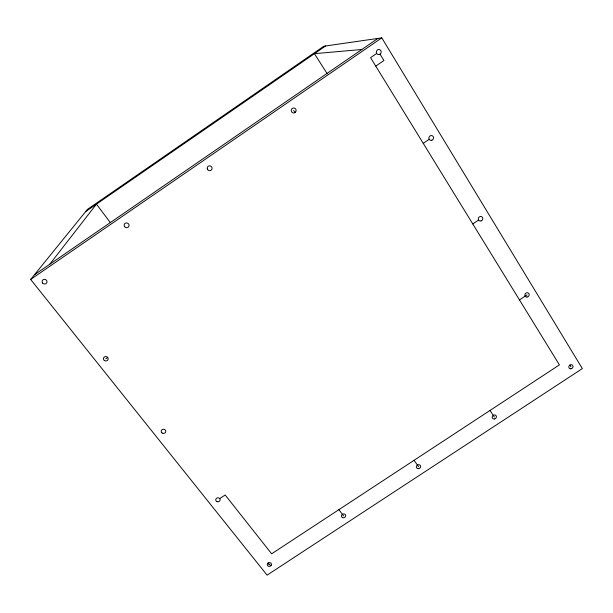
<?xml version="1.0" encoding="UTF-8"?>
<svg xmlns="http://www.w3.org/2000/svg" width="613" height="613" viewBox="0 0 613 613"><rect width="100%" height="100%" fill="white"/><g stroke="black" fill="none" stroke-linecap="round" stroke-linejoin="round"><path stroke-width="0.92" d="M49.745 264.257L96.448 204.144L110.225 222.465M30.65 279.451L87.437 209.393L323.802 46.243L381.784 37.86L582.35 368.597L267.092 575.14L30.65 279.451L381.784 37.86M267.743 563.347L268.165 562.995A2.145 1.885 -13.6 0 1 271.467 564.09A2.145 1.885 -13.6 0 1 268.778 566.358A2.145 1.885 -13.6 0 1 267.743 563.347L270.977 565.661M85.659 211.592L325.603 45.983M34.412 274.816L377.914 38.42M376.711 53.446L370.566 57.668L559.424 364.888L271.643 553.807L225.17 494.99L219.73 498.591M375.754 66.112L383.93 60.503L380.052 54.159A2.552 2.421 -77.9 0 0 379.884 49.76A2.552 2.421 -77.9 0 0 376.336 52.197A2.552 2.421 -77.9 0 0 380.052 54.159M105.796 358.751L107.704 357.456M423.238 143.358L429.215 139.304M472.784 223.96L478.607 220.052M519.472 299.903L527.034 294.884M361.839 49.484L314.454 53.676L327.235 73.844M268.165 562.995L269.36 564.504M338.912 509.648L343.548 515.855M414.066 460.309L418.526 466.685M293.688 110.493L295.037 112.562M490.025 410.442L494.308 416.986M569.891 365.072L570.91 366.743M481.151 220.902A2.352 2.184 -50.1 0 0 482.125 217.01A2.352 2.184 -50.1 0 0 478.362 218.343A2.352 2.184 -50.1 0 0 481.151 220.902M431.874 140.224A2.444 2.306 -61.4 0 0 432.824 136.124A2.444 2.306 -61.4 0 0 428.939 137.496A2.444 2.306 -61.4 0 0 431.874 140.224M104.325 360.459A2.375 2.207 6.5 0 0 108.149 359.103A2.375 2.207 6.5 0 0 104.915 356.682A2.375 2.207 6.5 0 0 104.325 360.459M527.019 297.044A2.276 2.069 -43.8 0 0 528.927 293.635A2.276 2.069 -43.8 0 0 525.149 293.979A2.276 2.069 -43.8 0 0 527.019 297.044M216.987 501.626A2.214 1.992 -9.4 0 0 220.121 499.549A2.214 1.992 -9.4 0 0 216.657 498.2A2.214 1.992 -9.4 0 0 216.987 501.626M418.028 468.639A2.161 1.931 -26.2 0 0 420.556 465.949A2.161 1.931 -26.2 0 0 416.986 465.451A2.161 1.931 -26.2 0 0 418.028 468.639M494.316 418.993A2.184 1.946 -33.5 0 0 496.132 415.783A2.184 1.946 -33.5 0 0 492.469 416.166A2.184 1.946 -33.5 0 0 494.316 418.993M570.872 368.796A2.207 1.954 -40 0 0 572.757 365.54A2.207 1.954 -40 0 0 569.102 365.9A2.207 1.954 -40 0 0 570.872 368.796M342.575 517.64A2.153 1.916 -19.4 0 0 345.671 515.61A2.153 1.916 -19.4 0 0 342.391 514.307A2.153 1.916 -19.4 0 0 342.575 517.64M207.347 169.058A2.46 2.421 35.7 0 0 211.516 169.832A2.46 2.421 35.7 0 0 210.06 165.855A2.46 2.421 35.7 0 0 207.347 169.058M295.52 112.133A2.49 2.437 -84.9 0 0 294.163 108.049A2.49 2.437 -84.9 0 0 291.382 111.305A2.49 2.437 -84.9 0 0 295.52 112.133M42.596 283.037A2.49 2.314 18.4 0 0 46.833 282.67A2.49 2.314 18.4 0 0 44.213 279.375A2.49 2.314 18.4 0 0 42.596 283.037M124.623 226.664A2.475 2.368 21.3 0 0 128.853 226.327A2.475 2.368 21.3 0 0 126.324 222.94A2.475 2.368 21.3 0 0 124.623 226.664M162.039 432.962A2.291 2.1 -3 0 0 165.748 431.636A2.291 2.1 -3 0 0 162.675 429.368A2.291 2.1 -3 0 0 162.039 432.962"/></g></svg>
